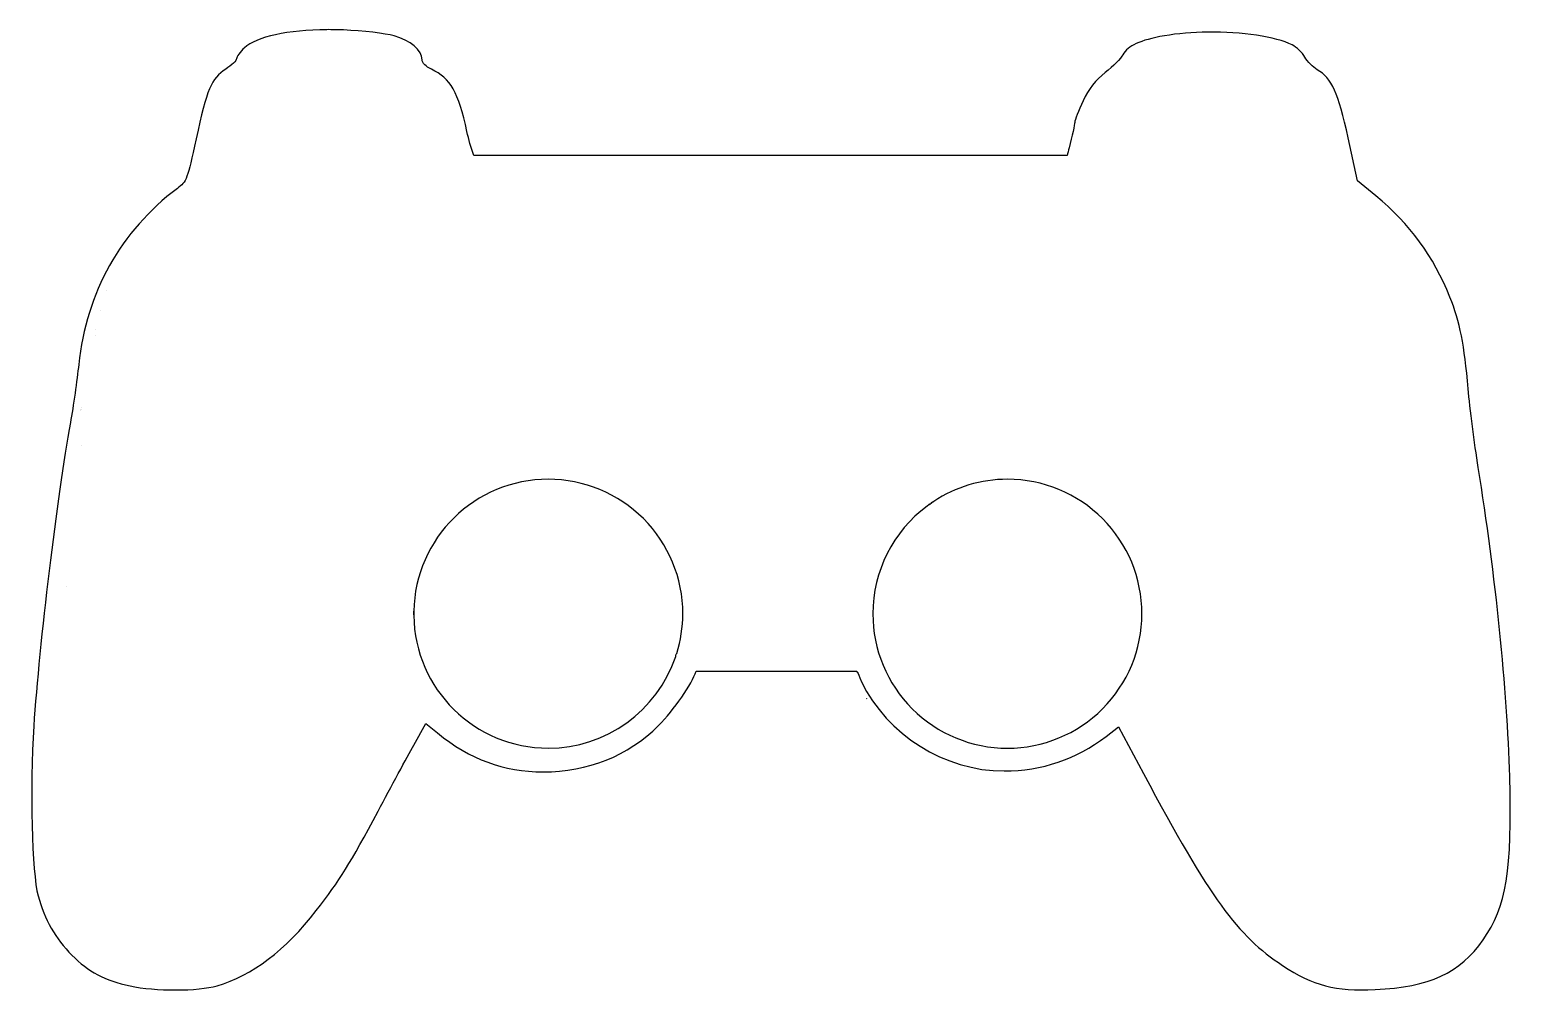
# Model space of a CAD drawing. Extents: x 0 to 149, y 0 to 96.
import ezdxf

# ---------------------------------------------------------------- set-up
doc = ezdxf.new("R2010")
doc.units = 0
doc.layers.get('0').update_dxf_attribs({"linetype": 'CONTINUOUS', "true_color": 0xffffff})

msp = doc.modelspace()

# ---------------------------------------------------------------- linework, layer by layer
for p, q in [((103.911798, 83.77543), (44.356844, 83.782596)), ((44.356844, 83.782596), (44.356844, 83.782596)), ((66.664527, 32.002535), (82.80411, 32.000331)), ((82.80411, 32.000331), (82.80411, 32.000331))]:
    msp.add_line(p, q)
at = {"color": 7, "true_color": 0xffffff}
for points in [[(29.610733, 96.424718), (29.610733, 96.424718)], [(118.026767, 96.173364), (118.026767, 96.173364)], [(134.876867, 79.745495), (133.040769, 81.260235), (132.104254, 85.559163)], [(7.526845, 70.197344), (7.526845, 70.197344)], [(6.908381, 68.274154), (6.908381, 68.274154)], [(6.408429, 65.764472), (6.408429, 65.764472)], [(6.418902, 66.290331), (6.418902, 66.290331)], [(4.937235, 58.181954), (4.937235, 58.181954)], [(4.94826, 58.288338), (4.94826, 58.288338)], [(4.951016, 58.301015), (4.951016, 58.301015)], [(4.989049, 58.480161), (4.989049, 58.480161)], [(4.996215, 54.648111), (4.996215, 54.648111)], [(3.525573, 40.511095), (3.525573, 40.511095)], [(82.838838, 31.926468), (82.838838, 31.926468)], [(82.85813, 31.888433), (82.85813, 31.888433)], [(83.781415, 29.283389), (83.807873, 29.222206)], [(38.340329, 24.576563), (39.554658, 26.745596), (40.709452, 25.812939)], [(107.801723, 25.448585), (109.066211, 26.413762), (111.567076, 21.728983)]]:
    msp.add_lwpolyline(points, dxfattribs=at)
for points in [[(51.835945, 51.278906), (51.835945, 51.278906)], [(97.904839, 51.279002), (97.904839, 51.279002)], [(90.140175, 48.79596), (90.140175, 48.79596)], [(90.201527, 48.833083), (90.201527, 48.833083)], [(90.266492, 48.872267), (90.266492, 48.872267)], [(90.377343, 48.979506), (90.377343, 48.979506)], [(38.340329, 38.024839), (38.340329, 37.969156), (38.340329, 37.86501), (38.340329, 37.761376), (38.340329, 37.65723)]]:
    msp.add_lwpolyline(points, close=True, dxfattribs=at)
for points in [[(29.610733, 96.424718), (25.781327, 96.399991), (22.493785, 95.701269), (21.362348, 94.617283)], [(31.280365, 96.393299), (30.715867, 96.418123), (30.157804, 96.42825), (29.610733, 96.424718)], [(36.360365, 95.810113), (35.506646, 96.045715), (33.220643, 96.307973), (31.280365, 96.393299)], [(39.182588, 93.402405), (39.182588, 94.336889), (37.979533, 95.363271), (36.360365, 95.810113)], [(113.666103, 95.806806), (111.180544, 95.363397), (110.004716, 94.826722), (109.49671, 93.904011)], [(118.026767, 96.173364), (116.494828, 96.159408), (114.980779, 96.041335), (113.666103, 95.806806)], [(126.474141, 94.894544), (124.854894, 95.73189), (121.397028, 96.204068), (118.026767, 96.173364)], [(21.362348, 94.617283), (20.918774, 94.19231), (20.55592, 93.694723), (20.55592, 93.511545)], [(109.49671, 93.904011), (109.297137, 93.541518), (108.50197, 92.743207), (107.730064, 92.1302)], [(127.745795, 93.6725), (127.49254, 94.113772), (126.920272, 94.663842), (126.474141, 94.894544)], [(19.471129, 92.460929), (18.019645, 91.500384), (17.573332, 90.446534), (16.501732, 85.450573)], [(20.55592, 93.511545), (20.555923, 93.32838), (20.067758, 92.85576), (19.471129, 92.460929)], [(40.104218, 92.448251), (39.558657, 92.707137), (39.182588, 93.09657), (39.182588, 93.402405)], [(43.678297, 86.189202), (42.812264, 90.171562), (42.035309, 91.531888), (40.104218, 92.448251)], [(129.002014, 92.400295), (128.564369, 92.658818), (127.99905, 93.231228), (127.745795, 93.6725)], [(132.104254, 85.559163), (131.11189, 90.11465), (130.468627, 91.533946), (129.002014, 92.400295)], [(107.730064, 92.1302), (106.742806, 91.346171), (106.07953, 90.497367), (105.492683, 89.267739)], [(105.492683, 89.267739), (105.033846, 88.306332), (104.658439, 87.339315), (104.658143, 87.119102)], [(104.658143, 87.119102), (104.658143, 86.898889), (104.404538, 85.751175), (104.094799, 84.568629)], [(16.501732, 85.450573), (15.62846, 81.379241), (15.555847, 81.186985), (14.617678, 80.481367)], [(44.356844, 83.782596), (44.085931, 84.584057), (43.850075, 85.399335), (43.678297, 86.189202)], [(104.094799, 84.568629), (104.023851, 84.297753), (103.96577, 84.033833), (103.911798, 83.77543)], [(14.617678, 80.481367), (8.933183, 76.205942), (5.477611, 70.032252), (4.720056, 62.797278)], [(142.310556, 69.576124), (140.689155, 73.636492), (138.268374, 76.94802), (134.876867, 79.745495)], [(144.14555, 60.365869), (143.767093, 64.758759), (143.302087, 67.093107), (142.310556, 69.576124)], [(4.720056, 62.797278), (4.555656, 61.227225), (4.178783, 58.609035), (3.88276, 56.979202)], [(145.152621, 52.473566), (144.766002, 54.873926), (144.312711, 58.425591), (144.14555, 60.365869)], [(3.88276, 56.979202), (2.543294, 49.604309), (0.758124, 34.791134), (0.209462, 26.499202)], [(148.308881, 21.419202), (148.065789, 30.119732), (146.890156, 41.685983), (145.152621, 52.473566)], [(51.835945, 51.278906), (44.476114, 51.27536), (38.474394, 45.38106), (38.340329, 38.024839)], [(61.384991, 47.324854), (58.852427, 49.856596), (55.417531, 51.278911), (51.835945, 51.278906)], [(97.904839, 51.279002), (95.278148, 51.275264), (92.709599, 50.505327), (90.51397, 49.063546)], [(107.450786, 47.32495), (104.919044, 49.856692), (101.485263, 51.279007), (97.904839, 51.279002)], [(89.841651, 48.586633), (86.426245, 46.043209), (84.411112, 42.037402), (84.404841, 37.779003)], [(89.885475, 48.61963), (89.870845, 48.608661), (89.856237, 48.597662), (89.841651, 48.586633)], [(90.107177, 48.74698), (90.048585, 48.703967), (89.966642, 48.659635), (89.885475, 48.61963)], [(89.987047, 48.696967), (90.044075, 48.722892), (90.1019, 48.748394), (90.140175, 48.79596)], [(90.031387, 48.730998), (90.016583, 48.719685), (90.001803, 48.708342), (89.987047, 48.696967)], [(90.140175, 48.79596), (90.104095, 48.77404), (90.067249, 48.753296), (90.031387, 48.730998)], [(90.185028, 48.823287), (90.16168, 48.795085), (90.136734, 48.768677), (90.107177, 48.74698)], [(90.276804, 48.877423), (90.301301, 48.889243), (90.210431, 48.82719), (90.177295, 48.802146)], [(90.177295, 48.802146), (90.185717, 48.812097), (90.193272, 48.822966), (90.201527, 48.833083)], [(90.201527, 48.833083), (90.19601, 48.829863), (90.190532, 48.826536), (90.185028, 48.823287)], [(90.201527, 48.833083), (90.223357, 48.845809), (90.244303, 48.860177), (90.266492, 48.872267)], [(90.207716, 48.841333), (90.20556, 48.838668), (90.203695, 48.835736), (90.201527, 48.833083)], [(90.266492, 48.872267), (90.247129, 48.862259), (90.229492, 48.853674), (90.207716, 48.841333)], [(90.377343, 48.979506), (90.335951, 48.953093), (90.294704, 48.926455), (90.253603, 48.899592)], [(90.253603, 48.899592), (90.287286, 48.911874), (90.31942, 48.926095), (90.345889, 48.947025)], [(90.281441, 48.88103), (90.276353, 48.878309), (90.271558, 48.875027), (90.266492, 48.872267)], [(90.266492, 48.872267), (90.26985, 48.874003), (90.273539, 48.875778), (90.276804, 48.877423)], [(90.276804, 48.877423), (90.275647, 48.876864), (90.283168, 48.881953), (90.281441, 48.88103)], [(90.326814, 48.903718), (90.313648, 48.898409), (90.292801, 48.885475), (90.276804, 48.877423)], [(90.438695, 49.01302), (90.383995, 48.958858), (90.456371, 49.033594), (90.326814, 48.903718)], [(90.345889, 48.947025), (90.354587, 48.9539), (90.367251, 48.969724), (90.377343, 48.979506)], [(90.475302, 49.025392), (90.434575, 49.011894), (90.473984, 49.024726), (90.438695, 49.01302)], [(90.501597, 49.034158), (90.485959, 49.024554), (90.442136, 48.99189), (90.454678, 49.005287)], [(90.454678, 49.005287), (90.462913, 49.014078), (90.467321, 49.017027), (90.475302, 49.025392)], [(90.475302, 49.025392), (90.504515, 49.035078), (90.46946, 49.023507), (90.501597, 49.034158)], [(90.51397, 49.063546), (90.499796, 49.049186), (90.490353, 49.041171), (90.475302, 49.025392)], [(65.340329, 37.778907), (65.340333, 41.359331), (63.917556, 44.793112), (61.384991, 47.324854)], [(111.40484, 37.779003), (111.404845, 41.359427), (109.982529, 44.793208), (107.450786, 47.32495)], [(38.340329, 37.65723), (38.340329, 37.65723), (38.340329, 37.604124), (38.340329, 37.604124)], [(38.340329, 37.604124), (38.435957, 30.220034), (44.448839, 24.283072), (51.835945, 24.278906)], [(64.726072, 33.800675), (65.12855, 35.088613), (65.335604, 36.429594), (65.340329, 37.778907)], [(84.404841, 37.779003), (84.404835, 34.198579), (85.827151, 30.764798), (88.358893, 28.233056)], [(107.450787, 28.233055), (109.98253, 30.764797), (111.404846, 34.198579), (111.40484, 37.779003)], [(51.835945, 24.278906), (57.635544, 24.286504), (62.782683, 27.995102), (64.623953, 33.492875)], [(64.623953, 33.492875), (64.61383, 33.596715), (64.646367, 33.704634), (64.726072, 33.800675)], [(62.898074, 26.553222), (64.456177, 28.111326), (66.283448, 30.755074), (66.664527, 32.002535)], [(82.80411, 32.000331), (82.809723, 31.988537), (82.814538, 31.979077), (82.818992, 31.969462)], [(82.838838, 31.926468), (82.832265, 31.94081), (82.825644, 31.955147), (82.818992, 31.969462)], [(82.85813, 31.888433), (82.851735, 31.901127), (82.845219, 31.913768), (82.838838, 31.926468)], [(82.85813, 31.888433), (82.936413, 31.73303), (83.016369, 31.578209), (83.264375, 30.944202)], [(83.264375, 30.944202), (85.832857, 25.643702), (91.579892, 21.976272), (97.591564, 21.988055)], [(83.807873, 29.222206), (83.807035, 29.231584), (83.80428, 29.248712), (83.802911, 29.260789)], [(88.358893, 28.233056), (90.890634, 25.701313), (94.324415, 24.278997), (97.904839, 24.279002)], [(97.904839, 24.279002), (101.485264, 24.278997), (104.919045, 25.701312), (107.450787, 28.233055)], [(0.209462, 26.499202), (-0.201533, 20.287858), (0.016605, 11.753427), (0.645473, 9.445704)], [(40.709452, 25.812939), (44.025004, 23.134029), (47.328376, 21.914739), (51.318143, 21.898206)], [(51.318143, 21.898206), (55.798404, 21.879645), (59.855467, 23.510615), (62.898074, 26.553222)], [(97.591564, 21.988055), (101.340116, 21.995404), (104.82554, 23.176814), (107.801723, 25.448585)], [(34.761289, 17.958122), (36.061461, 20.404918), (37.67227, 23.383452), (38.340329, 24.576563)], [(111.567076, 21.728983), (118.272981, 9.166479), (120.961573, 5.452782), (125.51668, 2.461254)], [(145.641548, 5.029367), (147.991333, 8.392787), (148.572988, 11.966719), (148.308881, 21.419202)], [(28.563423, 7.972304), (30.929735, 11.022765), (31.947375, 12.662606), (34.761289, 17.958122)], [(0.645473, 9.445704), (1.284094, 7.102198), (2.399456, 5.14705), (4.04592, 3.48431)], [(18.599657, 0.417901), (22.123001, 1.446804), (25.469926, 3.984157), (28.563423, 7.972304)], [(134.817886, 0.045277), (140.279693, 0.294586), (143.307889, 1.689021), (145.641548, 5.029367)], [(4.04592, 3.48431), (5.67798, 1.836107), (7.351826, 0.951306), (9.875573, 0.403566)], [(125.51668, 2.461254), (128.641345, 0.409157), (130.755909, -0.140137), (134.817886, 0.045277)], [(9.875573, 0.403566), (12.381413, -0.140284), (16.712869, -0.133088), (18.599657, 0.417901)]]:
    msp.add_open_spline(points, degree=3, dxfattribs=at)

doc.saveas('drawing.dxf')
